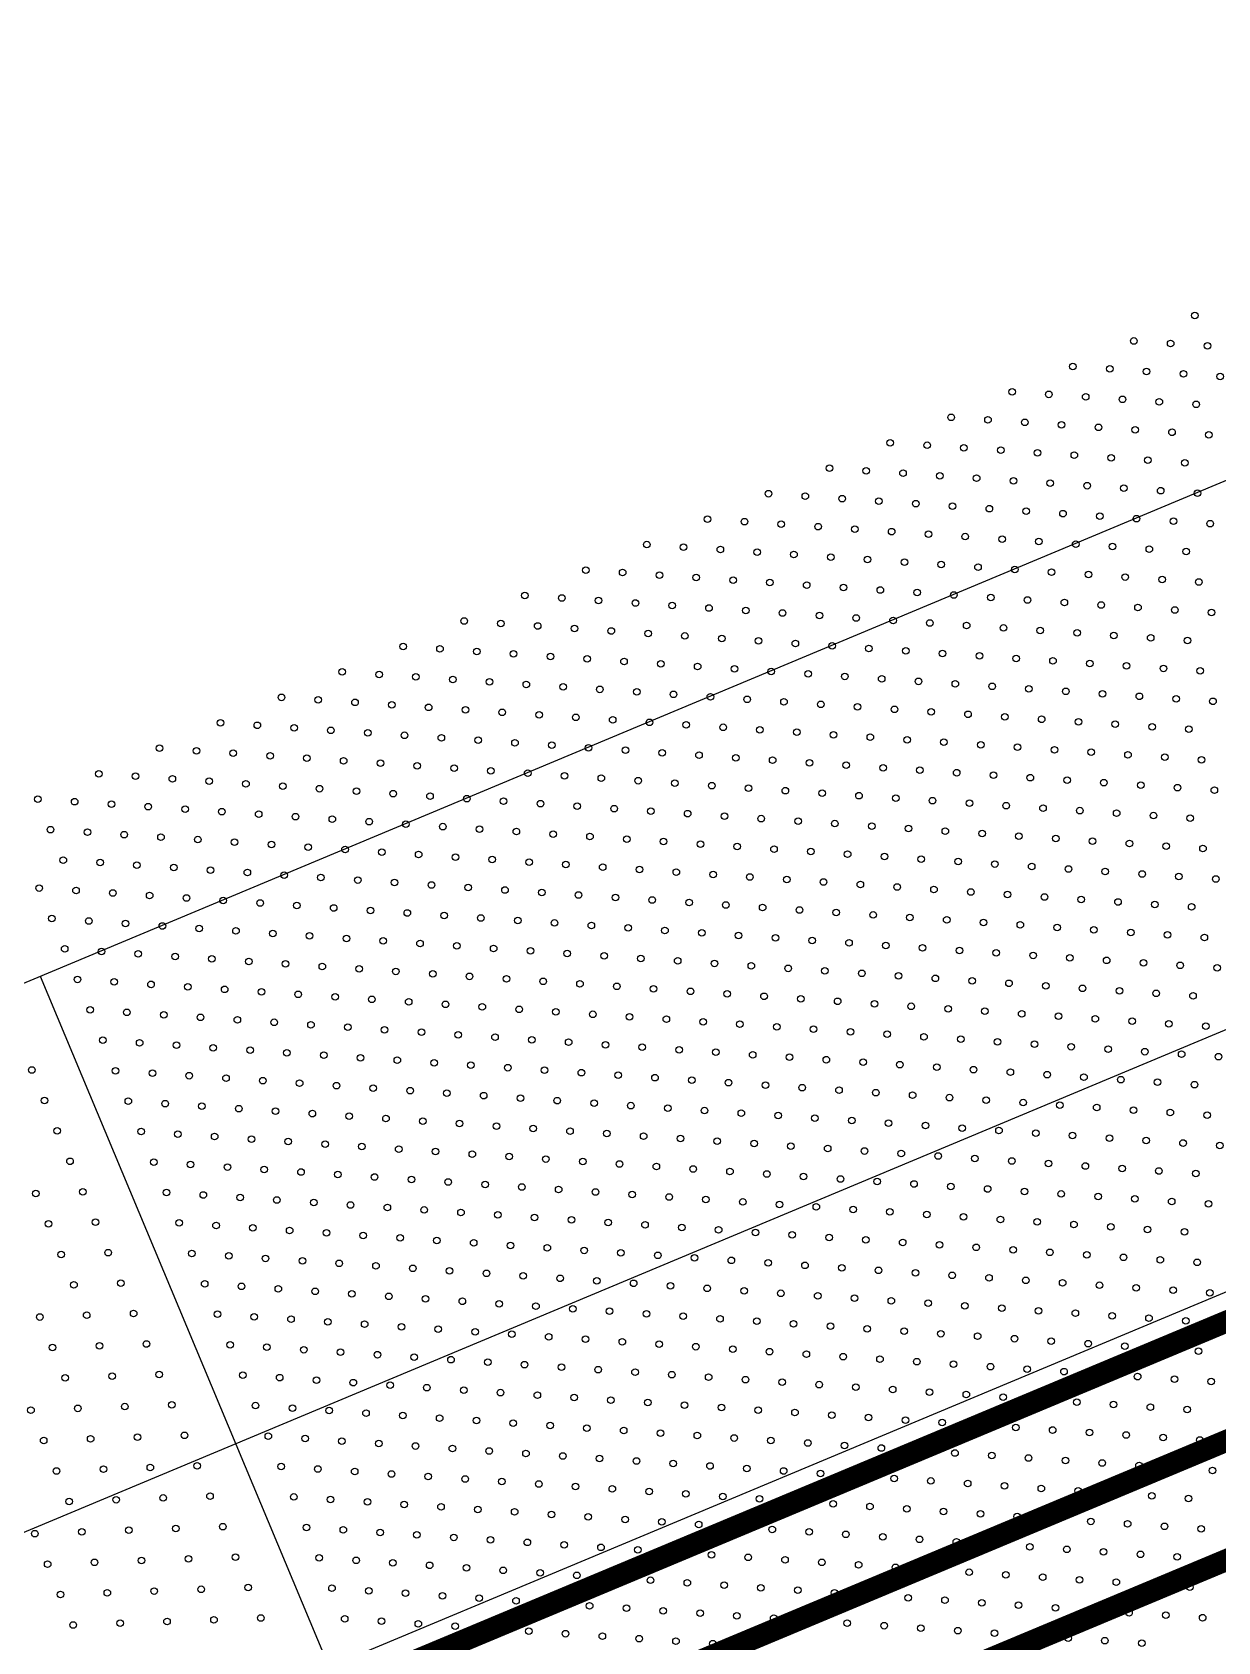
# Model space of a CAD drawing. Header units: millimetres. Extents: x 712803 to 922331, y -1382701 to -1225629.
# Drawn here: x 828675 to 829753, y -1267185 to -1265722 of the extents above; entities that cross this region are included whole.
import ezdxf

# ---------------------------------------------------------------- set-up
doc = ezdxf.new("R2010")
doc.units = ezdxf.units.MM
doc.header["$LTSCALE"] = 10
doc.header["$MEASUREMENT"] = 0
doc.linetypes.add('CENTER', pattern=[50.8, 31.75, -6.35, 6.35, -6.35])
for name, color, linetype in [('I—平顶—分格线', 8, 'Continuous'), ('I—平顶—暖通', 144, 'Continuous'), ('I—平顶—灯具', 62, 'Continuous'), ('I—平顶—造型', 122, 'Continuous')]:
    doc.layers.add(name, color=color, linetype=linetype)

# ---------------------------------------------------------------- blocks, each defined once
blk = doc.blocks.new('*U325')
for p, q in [((-637.46, 85.33), (217.66, 85.33)), ((-637.46, 0), (-637.46, 85.33)), ((217.66, 85.33), (217.66, 0)), ((210.55, 78.22), (-630.35, 78.22)), ((-630.35, 78.22), (210.55, 78.22)), ((-630.35, 7.11), (-630.35, 78.22)), ((210.55, 78.22), (-630.35, 7.11)), ((-630.35, 78.22), (210.55, 7.11)), ((210.55, 78.22), (210.55, 7.11)), ((210.55, 7.11), (-630.35, 7.11)), ((217.66, 0), (-637.46, 0))]:
    blk.add_line(p, q)
blk = doc.blocks.new('4560')
at = {"layer": 'I—平顶—分格线', "color": 1}
for centre in [(-2960, -620), (-2920, -635), (-2960, -650), (-2880, -650), (-2920, -665), (-2840, -665), (-2960, -680), (-2880, -680), (-2800, -680), (-2920, -695), (-2840, -695), (-2960, -710), (-2880, -710), (-2800, -710), (-2920, -725), (-2840, -725), (-2960, -740), (-2880, -740), (-2800, -740), (-2920, -755), (-2840, -755), (-2960, -770), (-2880, -770), (-2800, -770), (-2920, -785), (-2840, -785), (-2960, -800), (-2880, -800), (-2920, -815), (-2840, -815), (-2960, -830), (-2880, -830), (-2920, -845), (-2840, -845), (-2960, -860), (-2880, -860), (-2920, -875), (-2840, -875), (-2960, -890), (-2880, -890), (-2920, -905), (-2960, -920), (-2880, -920), (-2920, -935), (-2960, -950), (-2880, -950), (-2920, -965), (-2960, -980), (-2920, -995), (-2960, -1010), (-2920, -1025), (-2960, -1040), (-2920, -1055), (-2960, -1070), (-2960, -1100), (-2960, -1130), (-2960, -1160)]:
    blk.add_circle(centre, 3, dxfattribs=at)
blk = doc.blocks.new('30-2')
at = {"layer": 'I—平顶—分格线'}
for centre in [(-1385, -1024.7), (-1355, -1024.7), (-1325, -1024.7), (-1370, -1054.7), (-1340, -1054.7), (-1310, -1054.7), (-1280, -1054.7), (-1385, -1084.7), (-1355, -1084.7), (-1325, -1084.7), (-1295, -1084.7), (-1265, -1084.7), (-1235, -1084.7), (-1205, -1084.7), (-1370, -1114.7), (-1340, -1114.7), (-1310, -1114.7), (-1280, -1114.7), (-1250, -1114.7), (-1220, -1114.7), (-1190, -1114.7), (-1160, -1114.7), (-1130, -1114.7), (-1385, -1144.7), (-1355, -1144.7), (-1325, -1144.7), (-1295, -1144.7), (-1265, -1144.7), (-1235, -1144.7), (-1205, -1144.7), (-1175, -1144.7), (-1145, -1144.7), (-1115, -1144.7), (-1085, -1144.7), (-1055, -1144.7), (-1370, -1174.7), (-1340, -1174.7), (-1310, -1174.7), (-1280, -1174.7), (-1250, -1174.7), (-1220, -1174.7), (-1190, -1174.7), (-1160, -1174.7), (-1130, -1174.7), (-1100, -1174.7), (-1070, -1174.7), (-1040, -1174.7), (-1010, -1174.7), (-980, -1174.7), (-1385, -1204.7), (-1355, -1204.7), (-1325, -1204.7), (-1295, -1204.7), (-1265, -1204.7), (-1235, -1204.7), (-1205, -1204.7), (-1175, -1204.7), (-1145, -1204.7), (-1115, -1204.7), (-1085, -1204.7), (-1055, -1204.7), (-1025, -1204.7), (-995, -1204.7), (-965, -1204.7), (-935, -1204.7), (-905, -1204.7), (-1370, -1234.7), (-1340, -1234.7), (-1310, -1234.7), (-1280, -1234.7), (-1250, -1234.7), (-1220, -1234.7), (-1190, -1234.7), (-1160, -1234.7), (-1130, -1234.7), (-1100, -1234.7), (-1070, -1234.7), (-1040, -1234.7), (-1010, -1234.7), (-980, -1234.7), (-950, -1234.7), (-920, -1234.7), (-890, -1234.7), (-860, -1234.7), (-830, -1234.7), (-1385, -1264.7), (-1355, -1264.7), (-1325, -1264.7), (-1295, -1264.7), (-1265, -1264.7), (-1235, -1264.7), (-1205, -1264.7), (-1175, -1264.7), (-1145, -1264.7), (-1115, -1264.7), (-1085, -1264.7), (-1055, -1264.7), (-1025, -1264.7), (-995, -1264.7), (-965, -1264.7), (-935, -1264.7), (-905, -1264.7), (-875, -1264.7), (-845, -1264.7), (-815, -1264.7), (-785, -1264.7), (-755, -1264.7), (-1370, -1294.7), (-1340, -1294.7), (-1310, -1294.7), (-1280, -1294.7), (-1250, -1294.7), (-1220, -1294.7), (-1190, -1294.7), (-1160, -1294.7), (-1130, -1294.7), (-1100, -1294.7), (-1070, -1294.7), (-1040, -1294.7), (-1010, -1294.7), (-980, -1294.7), (-950, -1294.7), (-920, -1294.7), (-890, -1294.7), (-860, -1294.7), (-830, -1294.7), (-800, -1294.7), (-770, -1294.7), (-740, -1294.7), (-710, -1294.7), (-680, -1294.7), (-1385, -1324.7), (-1355, -1324.7), (-1325, -1324.7), (-1295, -1324.7), (-1265, -1324.7), (-1235, -1324.7), (-1205, -1324.7), (-1175, -1324.7), (-1145, -1324.7), (-1115, -1324.7), (-1085, -1324.7), (-1055, -1324.7), (-1025, -1324.7), (-995, -1324.7), (-965, -1324.7), (-935, -1324.7), (-905, -1324.7), (-875, -1324.7), (-845, -1324.7), (-815, -1324.7), (-785, -1324.7), (-755, -1324.7), (-725, -1324.7), (-695, -1324.7), (-665, -1324.7), (-635, -1324.7), (-1370, -1354.7), (-1340, -1354.7), (-1310, -1354.7), (-1280, -1354.7), (-1250, -1354.7), (-1220, -1354.7), (-1190, -1354.7), (-1160, -1354.7), (-1130, -1354.7), (-1100, -1354.7), (-1070, -1354.7), (-1040, -1354.7), (-1010, -1354.7), (-980, -1354.7), (-950, -1354.7), (-920, -1354.7), (-890, -1354.7), (-860, -1354.7), (-830, -1354.7), (-800, -1354.7), (-770, -1354.7), (-740, -1354.7), (-710, -1354.7), (-680, -1354.7), (-650, -1354.7), (-620, -1354.7), (-590, -1354.7), (-560, -1354.7), (-1385, -1384.7), (-1355, -1384.7), (-1325, -1384.7), (-1295, -1384.7), (-1265, -1384.7), (-1235, -1384.7), (-1205, -1384.7), (-1175, -1384.7), (-1145, -1384.7), (-1115, -1384.7), (-1085, -1384.7), (-1055, -1384.7), (-1025, -1384.7), (-995, -1384.7), (-965, -1384.7), (-935, -1384.7), (-905, -1384.7), (-875, -1384.7), (-845, -1384.7), (-815, -1384.7), (-785, -1384.7), (-755, -1384.7), (-725, -1384.7), (-695, -1384.7), (-665, -1384.7), (-635, -1384.7), (-605, -1384.7), (-575, -1384.7), (-545, -1384.7), (-515, -1384.7), (-485, -1384.7), (-1370, -1414.7), (-1340, -1414.7), (-1310, -1414.7), (-1280, -1414.7), (-1250, -1414.7), (-1220, -1414.7), (-1190, -1414.7), (-1160, -1414.7), (-1130, -1414.7), (-1100, -1414.7), (-1070, -1414.7), (-1040, -1414.7), (-1010, -1414.7), (-980, -1414.7), (-950, -1414.7), (-920, -1414.7), (-890, -1414.7), (-860, -1414.7), (-830, -1414.7), (-800, -1414.7), (-770, -1414.7), (-740, -1414.7), (-710, -1414.7), (-680, -1414.7), (-650, -1414.7), (-620, -1414.7), (-590, -1414.7), (-560, -1414.7), (-530, -1414.7), (-500, -1414.7), (-470, -1414.7), (-440, -1414.7), (-410, -1414.7), (-1385, -1444.7), (-1355, -1444.7), (-1325, -1444.7), (-1295, -1444.7), (-1265, -1444.7), (-1235, -1444.7), (-1205, -1444.7), (-1175, -1444.7), (-1145, -1444.7), (-1115, -1444.7), (-1085, -1444.7), (-1055, -1444.7), (-1025, -1444.7), (-995, -1444.7), (-965, -1444.7), (-935, -1444.7), (-905, -1444.7), (-875, -1444.7), (-845, -1444.7), (-815, -1444.7), (-785, -1444.7), (-755, -1444.7), (-725, -1444.7), (-695, -1444.7), (-665, -1444.7), (-635, -1444.7), (-605, -1444.7), (-575, -1444.7), (-545, -1444.7), (-515, -1444.7), (-485, -1444.7), (-455, -1444.7), (-425, -1444.7), (-395, -1444.7), (-365, -1444.7), (-335, -1444.7), (-1370, -1474.7), (-1340, -1474.7), (-1310, -1474.7), (-1280, -1474.7), (-1250, -1474.7), (-1220, -1474.7), (-1190, -1474.7), (-1160, -1474.7), (-1130, -1474.7), (-1100, -1474.7), (-1070, -1474.7), (-1040, -1474.7), (-1010, -1474.7), (-980, -1474.7), (-950, -1474.7), (-920, -1474.7), (-890, -1474.7), (-860, -1474.7), (-830, -1474.7), (-800, -1474.7), (-770, -1474.7), (-740, -1474.7), (-710, -1474.7), (-680, -1474.7), (-650, -1474.7), (-620, -1474.7), (-590, -1474.7), (-560, -1474.7), (-530, -1474.7), (-500, -1474.7), (-470, -1474.7), (-440, -1474.7), (-410, -1474.7), (-380, -1474.7), (-350, -1474.7), (-320, -1474.7), (-290, -1474.7), (-1385, -1504.7), (-1355, -1504.7), (-1325, -1504.7), (-1295, -1504.7), (-1265, -1504.7), (-1235, -1504.7), (-1205, -1504.7), (-1175, -1504.7), (-1145, -1504.7), (-1115, -1504.7), (-1085, -1504.7), (-1055, -1504.7), (-1025, -1504.7), (-995, -1504.7), (-965, -1504.7), (-935, -1504.7), (-905, -1504.7), (-875, -1504.7), (-845, -1504.7), (-815, -1504.7), (-785, -1504.7), (-755, -1504.7), (-725, -1504.7), (-695, -1504.7), (-665, -1504.7), (-635, -1504.7), (-605, -1504.7), (-575, -1504.7), (-545, -1504.7), (-515, -1504.7), (-485, -1504.7), (-455, -1504.7), (-425, -1504.7), (-395, -1504.7), (-365, -1504.7), (-335, -1504.7), (-305, -1504.7), (-1370, -1534.7), (-1340, -1534.7), (-1310, -1534.7), (-1280, -1534.7), (-1250, -1534.7), (-1220, -1534.7), (-1190, -1534.7), (-1160, -1534.7), (-1130, -1534.7), (-1100, -1534.7), (-1070, -1534.7), (-1040, -1534.7), (-1010, -1534.7), (-980, -1534.7), (-950, -1534.7), (-920, -1534.7), (-890, -1534.7), (-860, -1534.7), (-830, -1534.7), (-800, -1534.7), (-770, -1534.7), (-740, -1534.7), (-710, -1534.7), (-680, -1534.7), (-650, -1534.7), (-620, -1534.7), (-590, -1534.7), (-560, -1534.7), (-530, -1534.7), (-500, -1534.7), (-470, -1534.7), (-440, -1534.7), (-410, -1534.7), (-380, -1534.7), (-350, -1534.7), (-320, -1534.7), (-290, -1534.7), (-1385, -1564.7), (-1355, -1564.7), (-1325, -1564.7), (-1295, -1564.7), (-1265, -1564.7), (-1235, -1564.7), (-1205, -1564.7), (-1175, -1564.7), (-1145, -1564.7), (-1115, -1564.7), (-1085, -1564.7), (-1055, -1564.7), (-1025, -1564.7), (-995, -1564.7), (-965, -1564.7), (-935, -1564.7), (-905, -1564.7), (-875, -1564.7), (-845, -1564.7), (-815, -1564.7), (-785, -1564.7), (-755, -1564.7), (-725, -1564.7), (-695, -1564.7), (-665, -1564.7), (-635, -1564.7), (-605, -1564.7), (-575, -1564.7), (-545, -1564.7), (-515, -1564.7), (-485, -1564.7), (-455, -1564.7), (-425, -1564.7), (-395, -1564.7), (-365, -1564.7), (-335, -1564.7), (-305, -1564.7), (-1370, -1594.7), (-1340, -1594.7), (-1310, -1594.7), (-1280, -1594.7), (-1250, -1594.7), (-1220, -1594.7), (-1190, -1594.7), (-1160, -1594.7), (-1130, -1594.7), (-1100, -1594.7), (-1070, -1594.7), (-1040, -1594.7), (-1010, -1594.7), (-980, -1594.7), (-950, -1594.7), (-920, -1594.7), (-890, -1594.7), (-860, -1594.7), (-830, -1594.7), (-800, -1594.7), (-770, -1594.7), (-740, -1594.7), (-710, -1594.7), (-680, -1594.7), (-650, -1594.7), (-620, -1594.7), (-590, -1594.7), (-560, -1594.7), (-530, -1594.7), (-500, -1594.7), (-470, -1594.7), (-440, -1594.7), (-410, -1594.7), (-380, -1594.7), (-350, -1594.7), (-320, -1594.7), (-1385, -1624.7), (-1355, -1624.7), (-1325, -1624.7), (-1295, -1624.7), (-1265, -1624.7), (-1235, -1624.7), (-1205, -1624.7), (-1175, -1624.7), (-1145, -1624.7), (-1115, -1624.7), (-1085, -1624.7), (-1055, -1624.7), (-1025, -1624.7), (-995, -1624.7), (-965, -1624.7), (-935, -1624.7), (-905, -1624.7), (-875, -1624.7), (-845, -1624.7), (-815, -1624.7), (-785, -1624.7), (-755, -1624.7), (-725, -1624.7), (-695, -1624.7), (-665, -1624.7), (-635, -1624.7), (-605, -1624.7), (-575, -1624.7), (-545, -1624.7), (-515, -1624.7), (-485, -1624.7), (-455, -1624.7), (-425, -1624.7), (-395, -1624.7), (-365, -1624.7), (-335, -1624.7), (-1370, -1654.7), (-1340, -1654.7), (-1310, -1654.7), (-1280, -1654.7), (-1250, -1654.7), (-1220, -1654.7), (-1190, -1654.7), (-1160, -1654.7), (-1130, -1654.7), (-1100, -1654.7), (-1070, -1654.7), (-1040, -1654.7), (-1010, -1654.7), (-980, -1654.7), (-950, -1654.7), (-920, -1654.7), (-890, -1654.7), (-860, -1654.7), (-830, -1654.7), (-800, -1654.7), (-770, -1654.7), (-740, -1654.7), (-710, -1654.7), (-680, -1654.7), (-650, -1654.7), (-620, -1654.7), (-590, -1654.7), (-560, -1654.7), (-530, -1654.7), (-500, -1654.7), (-470, -1654.7), (-440, -1654.7), (-410, -1654.7), (-380, -1654.7), (-350, -1654.7), (-1385, -1684.7), (-1355, -1684.7), (-1325, -1684.7), (-1295, -1684.7), (-1265, -1684.7), (-1235, -1684.7), (-1205, -1684.7), (-1175, -1684.7), (-1145, -1684.7), (-1115, -1684.7), (-1085, -1684.7), (-1055, -1684.7), (-1025, -1684.7), (-995, -1684.7), (-965, -1684.7), (-935, -1684.7), (-905, -1684.7), (-875, -1684.7), (-845, -1684.7), (-815, -1684.7), (-785, -1684.7), (-755, -1684.7), (-725, -1684.7), (-695, -1684.7), (-665, -1684.7), (-635, -1684.7), (-605, -1684.7), (-575, -1684.7), (-545, -1684.7), (-515, -1684.7), (-485, -1684.7), (-455, -1684.7), (-425, -1684.7), (-395, -1684.7), (-365, -1684.7), (-1370, -1714.7), (-1340, -1714.7), (-1310, -1714.7), (-1280, -1714.7), (-1250, -1714.7), (-1220, -1714.7), (-1190, -1714.7), (-1160, -1714.7), (-1130, -1714.7), (-1100, -1714.7), (-1070, -1714.7), (-1040, -1714.7), (-1010, -1714.7), (-980, -1714.7), (-950, -1714.7), (-920, -1714.7), (-890, -1714.7), (-860, -1714.7), (-830, -1714.7), (-800, -1714.7), (-770, -1714.7), (-740, -1714.7), (-710, -1714.7), (-680, -1714.7), (-650, -1714.7), (-620, -1714.7), (-590, -1714.7), (-560, -1714.7), (-530, -1714.7), (-500, -1714.7), (-470, -1714.7), (-440, -1714.7), (-410, -1714.7), (-380, -1714.7), (-1385, -1744.7), (-1355, -1744.7), (-1325, -1744.7), (-1295, -1744.7), (-1265, -1744.7), (-1235, -1744.7), (-1205, -1744.7), (-1175, -1744.7), (-1145, -1744.7), (-1115, -1744.7), (-1085, -1744.7), (-1055, -1744.7), (-1025, -1744.7), (-995, -1744.7), (-965, -1744.7), (-935, -1744.7), (-905, -1744.7), (-875, -1744.7), (-845, -1744.7), (-815, -1744.7), (-785, -1744.7), (-755, -1744.7), (-725, -1744.7), (-695, -1744.7), (-665, -1744.7), (-635, -1744.7), (-605, -1744.7), (-575, -1744.7), (-545, -1744.7), (-515, -1744.7), (-485, -1744.7), (-455, -1744.7), (-425, -1744.7), (-395, -1744.7), (-1370, -1774.7), (-1340, -1774.7), (-1310, -1774.7), (-1280, -1774.7), (-1250, -1774.7), (-1220, -1774.7), (-1190, -1774.7), (-1160, -1774.7), (-1130, -1774.7), (-1100, -1774.7), (-1070, -1774.7), (-1040, -1774.7), (-1010, -1774.7), (-980, -1774.7), (-950, -1774.7), (-920, -1774.7), (-890, -1774.7), (-860, -1774.7), (-830, -1774.7), (-800, -1774.7), (-770, -1774.7), (-740, -1774.7), (-710, -1774.7), (-680, -1774.7), (-650, -1774.7), (-620, -1774.7), (-590, -1774.7), (-560, -1774.7), (-530, -1774.7), (-500, -1774.7), (-470, -1774.7), (-440, -1774.7), (-410, -1774.7), (-1385, -1804.7), (-1355, -1804.7), (-1325, -1804.7), (-1295, -1804.7), (-1265, -1804.7), (-1235, -1804.7), (-1205, -1804.7), (-1175, -1804.7), (-1145, -1804.7), (-1115, -1804.7), (-1085, -1804.7), (-1055, -1804.7), (-1025, -1804.7), (-995, -1804.7), (-965, -1804.7), (-935, -1804.7), (-905, -1804.7), (-875, -1804.7), (-845, -1804.7), (-815, -1804.7), (-785, -1804.7), (-755, -1804.7), (-725, -1804.7), (-695, -1804.7), (-665, -1804.7), (-635, -1804.7), (-605, -1804.7), (-575, -1804.7), (-545, -1804.7), (-515, -1804.7), (-485, -1804.7), (-455, -1804.7), (-425, -1804.7), (-1370, -1834.7), (-1340, -1834.7), (-1310, -1834.7), (-1280, -1834.7), (-1250, -1834.7), (-1220, -1834.7), (-1190, -1834.7), (-1160, -1834.7), (-1130, -1834.7), (-1100, -1834.7), (-1070, -1834.7), (-1040, -1834.7), (-1010, -1834.7), (-980, -1834.7), (-950, -1834.7), (-920, -1834.7), (-890, -1834.7), (-860, -1834.7), (-830, -1834.7), (-800, -1834.7), (-770, -1834.7), (-740, -1834.7), (-710, -1834.7), (-680, -1834.7), (-650, -1834.7), (-620, -1834.7), (-590, -1834.7), (-560, -1834.7), (-530, -1834.7), (-500, -1834.7), (-470, -1834.7), (-440, -1834.7), (-1385, -1864.7), (-1355, -1864.7), (-1325, -1864.7), (-1295, -1864.7), (-1265, -1864.7), (-1235, -1864.7), (-1205, -1864.7), (-1175, -1864.7), (-1145, -1864.7), (-1115, -1864.7), (-1085, -1864.7), (-1055, -1864.7), (-1025, -1864.7), (-995, -1864.7), (-965, -1864.7), (-935, -1864.7), (-905, -1864.7), (-875, -1864.7), (-845, -1864.7), (-815, -1864.7), (-785, -1864.7), (-755, -1864.7), (-725, -1864.7), (-695, -1864.7), (-665, -1864.7), (-635, -1864.7), (-605, -1864.7), (-575, -1864.7), (-545, -1864.7), (-515, -1864.7), (-485, -1864.7), (-455, -1864.7), (-1370, -1894.7), (-1340, -1894.7), (-1310, -1894.7), (-1280, -1894.7), (-1250, -1894.7), (-1220, -1894.7), (-1190, -1894.7), (-1160, -1894.7), (-1130, -1894.7), (-1100, -1894.7), (-1070, -1894.7), (-1040, -1894.7), (-1010, -1894.7), (-980, -1894.7), (-950, -1894.7), (-920, -1894.7), (-890, -1894.7), (-860, -1894.7), (-830, -1894.7), (-800, -1894.7), (-770, -1894.7), (-740, -1894.7), (-710, -1894.7), (-680, -1894.7), (-650, -1894.7), (-620, -1894.7), (-590, -1894.7), (-560, -1894.7), (-530, -1894.7), (-500, -1894.7), (-470, -1894.7), (-440, -1894.7), (-1385, -1924.7), (-1355, -1924.7), (-1325, -1924.7), (-1295, -1924.7), (-1265, -1924.7), (-1235, -1924.7), (-1205, -1924.7), (-1175, -1924.7), (-1145, -1924.7), (-1115, -1924.7), (-1085, -1924.7), (-1055, -1924.7), (-1025, -1924.7), (-995, -1924.7), (-965, -1924.7), (-935, -1924.7), (-905, -1924.7), (-875, -1924.7), (-845, -1924.7), (-815, -1924.7), (-785, -1924.7), (-755, -1924.7), (-725, -1924.7), (-695, -1924.7), (-665, -1924.7), (-635, -1924.7), (-605, -1924.7), (-575, -1924.7), (-545, -1924.7), (-515, -1924.7), (-485, -1924.7), (-455, -1924.7), (-1370, -1954.7), (-1340, -1954.7), (-1310, -1954.7), (-1280, -1954.7), (-1250, -1954.7), (-1220, -1954.7), (-1190, -1954.7), (-1160, -1954.7), (-1130, -1954.7), (-1100, -1954.7), (-1070, -1954.7), (-1040, -1954.7), (-1010, -1954.7), (-980, -1954.7), (-950, -1954.7), (-920, -1954.7), (-890, -1954.7), (-860, -1954.7), (-830, -1954.7), (-800, -1954.7), (-770, -1954.7), (-740, -1954.7), (-710, -1954.7), (-680, -1954.7), (-650, -1954.7), (-620, -1954.7), (-590, -1954.7), (-560, -1954.7), (-530, -1954.7), (-500, -1954.7), (-470, -1954.7), (-1385, -1984.7), (-1355, -1984.7), (-1325, -1984.7), (-1295, -1984.7), (-1265, -1984.7), (-1235, -1984.7), (-1205, -1984.7), (-1175, -1984.7), (-1145, -1984.7), (-1115, -1984.7), (-1085, -1984.7), (-1055, -1984.7), (-1025, -1984.7), (-995, -1984.7), (-965, -1984.7), (-935, -1984.7), (-905, -1984.7), (-875, -1984.7), (-845, -1984.7), (-815, -1984.7), (-785, -1984.7), (-755, -1984.7), (-725, -1984.7), (-695, -1984.7), (-665, -1984.7), (-635, -1984.7), (-605, -1984.7), (-575, -1984.7), (-545, -1984.7), (-515, -1984.7), (-485, -1984.7), (-1370, -2014.7), (-1340, -2014.7), (-1310, -2014.7), (-1280, -2014.7), (-1250, -2014.7), (-1220, -2014.7), (-1190, -2014.7), (-1160, -2014.7), (-1130, -2014.7), (-1100, -2014.7), (-1070, -2014.7), (-1040, -2014.7), (-1010, -2014.7), (-980, -2014.7), (-950, -2014.7), (-920, -2014.7), (-890, -2014.7), (-860, -2014.7), (-830, -2014.7), (-800, -2014.7), (-770, -2014.7), (-740, -2014.7), (-710, -2014.7), (-680, -2014.7), (-650, -2014.7), (-620, -2014.7), (-590, -2014.7), (-560, -2014.7), (-530, -2014.7), (-500, -2014.7), (-1385, -2044.7), (-1355, -2044.7), (-1325, -2044.7), (-1295, -2044.7), (-1265, -2044.7), (-1235, -2044.7), (-1205, -2044.7), (-1175, -2044.7), (-1145, -2044.7), (-1115, -2044.7), (-1085, -2044.7), (-1055, -2044.7), (-1025, -2044.7), (-995, -2044.7), (-965, -2044.7), (-935, -2044.7), (-905, -2044.7), (-875, -2044.7), (-845, -2044.7), (-815, -2044.7), (-785, -2044.7), (-755, -2044.7), (-725, -2044.7), (-695, -2044.7), (-665, -2044.7), (-635, -2044.7), (-605, -2044.7), (-575, -2044.7), (-545, -2044.7), (-515, -2044.7), (-1370, -2074.7), (-1340, -2074.7), (-1310, -2074.7), (-1280, -2074.7), (-1250, -2074.7), (-1220, -2074.7), (-1190, -2074.7), (-1160, -2074.7), (-1130, -2074.7), (-1100, -2074.7), (-1070, -2074.7), (-1040, -2074.7), (-1010, -2074.7), (-980, -2074.7), (-950, -2074.7), (-920, -2074.7), (-890, -2074.7), (-860, -2074.7), (-830, -2074.7), (-800, -2074.7), (-770, -2074.7), (-740, -2074.7), (-710, -2074.7), (-680, -2074.7), (-650, -2074.7), (-620, -2074.7), (-590, -2074.7), (-560, -2074.7), (-530, -2074.7), (-1385, -2104.7), (-1355, -2104.7), (-1325, -2104.7), (-1295, -2104.7), (-1265, -2104.7), (-1235, -2104.7), (-1205, -2104.7), (-1175, -2104.7), (-1145, -2104.7), (-1115, -2104.7), (-1085, -2104.7), (-1055, -2104.7), (-1025, -2104.7), (-995, -2104.7), (-965, -2104.7), (-935, -2104.7), (-905, -2104.7), (-875, -2104.7), (-845, -2104.7), (-815, -2104.7), (-785, -2104.7), (-755, -2104.7), (-725, -2104.7), (-695, -2104.7), (-665, -2104.7), (-635, -2104.7), (-605, -2104.7), (-575, -2104.7), (-545, -2104.7), (-1370, -2134.7), (-1340, -2134.7), (-1310, -2134.7), (-1280, -2134.7), (-1250, -2134.7), (-1220, -2134.7), (-1190, -2134.7), (-1160, -2134.7), (-1130, -2134.7), (-1100, -2134.7), (-1070, -2134.7), (-1040, -2134.7), (-1010, -2134.7), (-980, -2134.7), (-950, -2134.7), (-920, -2134.7), (-890, -2134.7), (-860, -2134.7), (-830, -2134.7), (-800, -2134.7), (-770, -2134.7), (-740, -2134.7), (-710, -2134.7), (-680, -2134.7), (-650, -2134.7), (-620, -2134.7), (-590, -2134.7), (-560, -2134.7), (-1385, -2164.7), (-1355, -2164.7), (-1325, -2164.7), (-1295, -2164.7), (-1265, -2164.7), (-1235, -2164.7), (-1205, -2164.7), (-1175, -2164.7), (-1145, -2164.7), (-1115, -2164.7), (-1085, -2164.7), (-1055, -2164.7), (-1025, -2164.7), (-995, -2164.7), (-965, -2164.7), (-935, -2164.7), (-905, -2164.7), (-875, -2164.7), (-845, -2164.7), (-815, -2164.7), (-785, -2164.7), (-755, -2164.7), (-725, -2164.7), (-695, -2164.7), (-665, -2164.7), (-635, -2164.7), (-605, -2164.7), (-575, -2164.7), (-1310, -2194.7), (-1280, -2194.7), (-1250, -2194.7), (-1220, -2194.7), (-1190, -2194.7), (-1160, -2194.7), (-1130, -2194.7), (-1100, -2194.7), (-1070, -2194.7), (-1040, -2194.7), (-1010, -2194.7), (-980, -2194.7), (-950, -2194.7), (-920, -2194.7), (-890, -2194.7), (-860, -2194.7), (-830, -2194.7), (-800, -2194.7), (-770, -2194.7), (-740, -2194.7), (-710, -2194.7), (-680, -2194.7), (-650, -2194.7), (-620, -2194.7), (-590, -2194.7)]:
    blk.add_circle(centre, 3, dxfattribs=at)
blk = doc.blocks.new('P1-T2')
at = {"layer": 'I—平顶—分格线'}
for points in [[(-5230, -20), (-5230, -22429.3)], [(-5010, -20), (-5010, -22429.3)], [(-5690.8, -2224.7), (-10.8, -2224.7)]]:
    blk.add_lwpolyline(points, dxfattribs=at)
at = {"layer": 'I—平顶—灯具', "linetype": 'CENTER', "ltscale": 0.01, "const_width": 20}
for points in [[(-4985, -20), (-4985, -22429.3)], [(-4885, -20), (-4885, -22429.3)], [(-4785, -20), (-4785, -22429.3)]]:
    blk.add_lwpolyline(points, dxfattribs=at)
at = {"layer": 'I—平顶—造型'}
blk.add_lwpolyline([(-5690.8, -22449.3), (-5690.8, -22449.3), (-5690.8, 0), (-10.8, 0), (-10.8, -2097.6)], dxfattribs=at)
at = {"layer": 'I—平顶—分格线'}
blk.add_blockref('30-2', (-4455, 0), dxfattribs=at)
at = {"layer": 'I—平顶—分格线', "rotation": 270}
blk.add_blockref('4560', (-4455, -5224.7), dxfattribs=at)
at = {"layer": 'I—平顶—暖通', "xscale": 2.578178684655874, "yscale": 2.578178684655874, "zscale": 2.578178684655874, "rotation": 90}
blk.add_blockref('*U325', (-4240, -581.2), dxfattribs=at)

msp = doc.modelspace()

# ---------------------------------------------------------------- block references
at = {"rotation": 292.6891305224073}
msp.add_blockref('P1-T2', (832929.7, -1270972.1, 0), dxfattribs=at)

doc.saveas('drawing.dxf')
